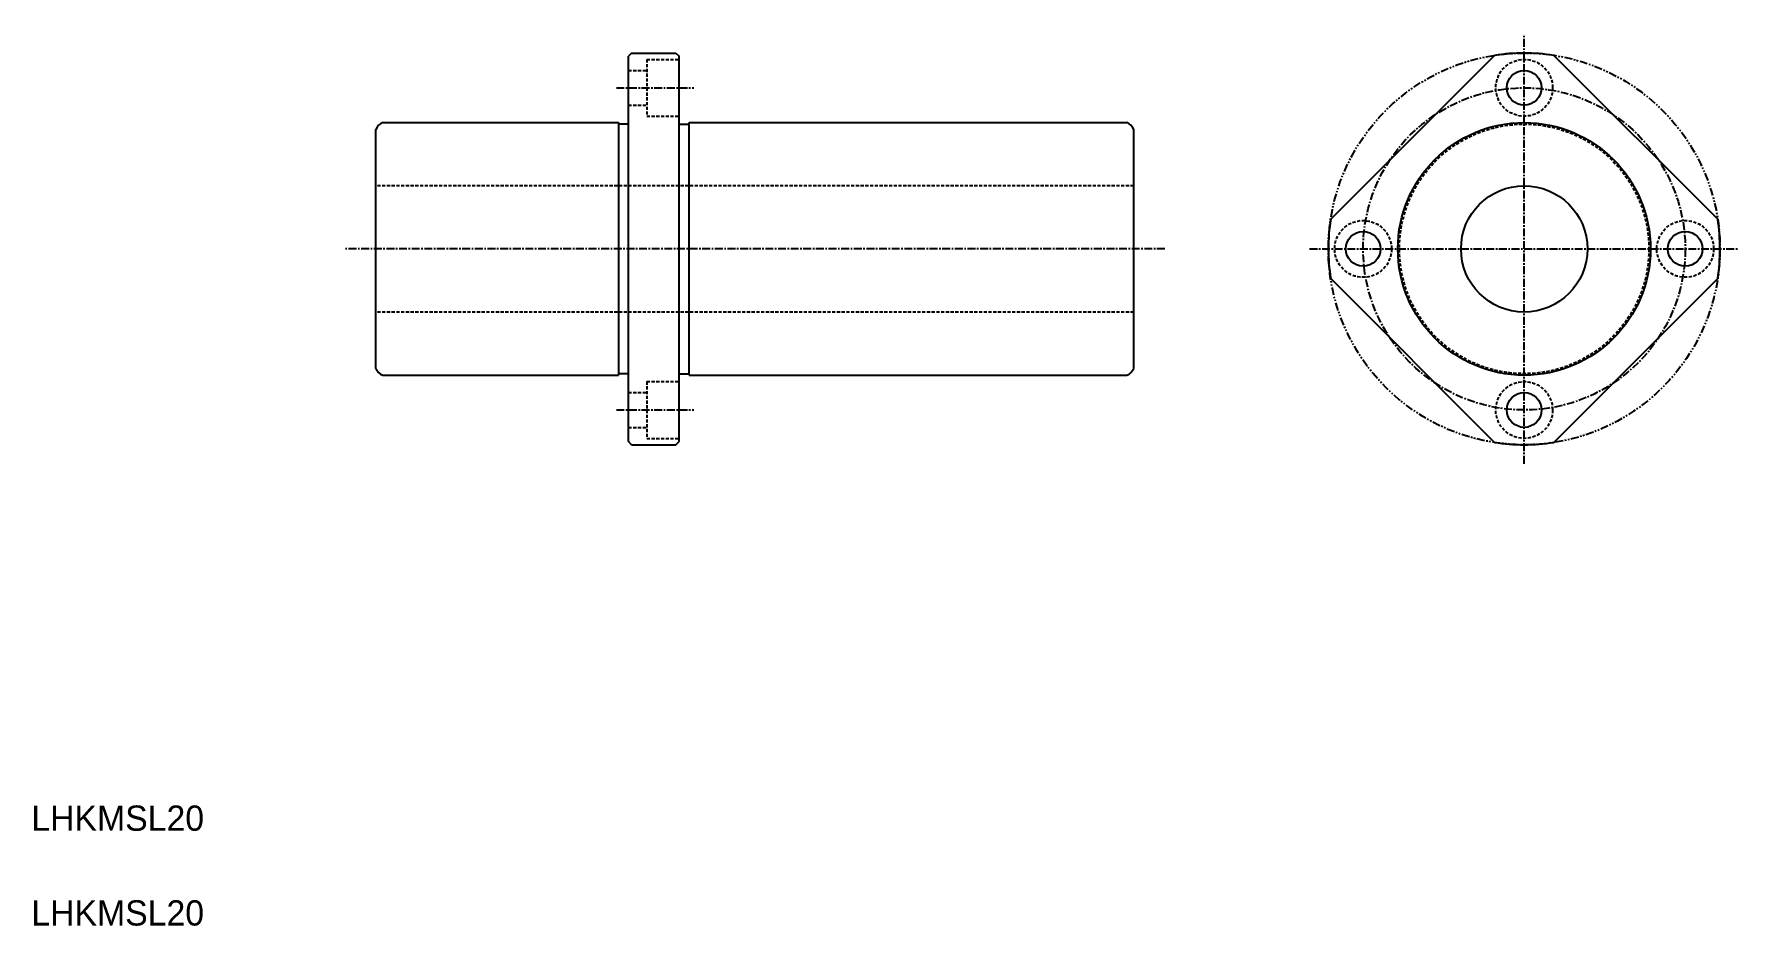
# Model space of a CAD drawing. Extents: x 10 to 280, y 10 to 151.
import ezdxf

# ---------------------------------------------------------------- set-up
doc = ezdxf.new("R2010")
doc.units = 0
for name, pattern in [('CENTER', [2, 1.25, -0.25, 0.25, -0.25]), ('DASHED', [0.75, 0.5, -0.25]), ('PHANTOM', [2.5, 1.25, -0.25, 0.25, -0.25, 0.25, -0.25])]:
    doc.linetypes.add(name, pattern=pattern)
doc.layers.get('0').update_dxf_attribs({"linetype": 'CONTINUOUS'})
doc.layers.add('CENTER', color=1, linetype='CENTER')

msp = doc.modelspace()

# ---------------------------------------------------------------- linework, layer by layer
at = {"color": 7, "linetype": 'CONTINUOUS'}
for p, q in [((105.05, 148.11), (104.55, 147.61)), ((104.55, 86.61), (104.55, 147.61)), ((105.05, 148.11), (112.05, 148.11)), ((112.05, 148.11), (112.55, 147.61)), ((112.55, 86.61), (112.55, 147.61)), ((241.65, 147.75), (215.73, 121.83)), ((277.01, 121.83), (251.08, 147.75)), ((64.55, 98.2), (64.55, 136.02)), ((65.64, 137.11), (102.95, 137.11)), ((102.95, 137.11), (102.95, 97.11)), ((104.55, 136.86), (102.95, 136.86)), ((112.55, 136.86), (114.15, 136.86)), ((114.15, 137.11), (183.46, 137.11)), ((114.15, 97.11), (114.15, 137.11)), ((184.55, 98.2), (184.55, 136.02)), ((241.65, 86.47), (215.73, 112.4)), ((277.01, 112.4), (251.08, 86.47)), ((104.55, 97.36), (102.95, 97.36)), ((112.55, 97.36), (114.15, 97.36)), ((65.64, 97.11), (102.95, 97.11)), ((114.15, 97.11), (183.46, 97.11)), ((105.05, 86.11), (104.55, 86.61)), ((112.05, 86.11), (112.55, 86.61)), ((105.05, 86.11), (112.05, 86.11))]:
    msp.add_line(p, q, dxfattribs=at)
at = {"color": 3, "linetype": 'DASHED'}
for p, q in [((107.45, 147.11), (107.45, 138.11)), ((107.45, 147.11), (112.55, 147.11)), ((104.55, 145.36), (107.45, 145.36)), ((104.55, 139.86), (107.45, 139.86)), ((107.45, 138.11), (112.55, 138.11)), ((184.55, 127.11), (64.55, 127.11)), ((184.55, 107.11), (64.55, 107.11)), ((107.45, 96.11), (107.45, 87.11)), ((107.45, 96.11), (112.55, 96.11)), ((104.55, 94.36), (107.45, 94.36)), ((104.55, 88.86), (107.45, 88.86)), ((107.45, 87.11), (112.55, 87.11))]:
    msp.add_line(p, q, dxfattribs=at)
at = {"color": 3, "linetype": 'PHANTOM'}
msp.add_circle((246.37, 117.11), 31, dxfattribs=at)
at = {"color": 3, "linetype": 'DASHED'}
for centre, radius in [((246.37, 142.61), 4.5), ((246.37, 117.11), 19.75), ((220.87, 117.11), 4.5), ((271.87, 117.11), 4.5), ((246.37, 91.61), 4.5)]:
    msp.add_circle(centre, radius, dxfattribs=at)
at = {"color": 7, "linetype": 'CONTINUOUS'}
for centre, radius in [((246.37, 142.61), 2.75), ((246.37, 117.11), 20), ((246.37, 117.11), 10), ((220.87, 117.11), 2.75), ((271.87, 117.11), 2.75), ((246.37, 91.61), 2.75)]:
    msp.add_circle(centre, radius, dxfattribs=at)
for centre, radius, start, end in [((246.37, 117.11), 31, 81.2493, 98.7507), ((66.4, 135.26), 2, 112.3316, 157.6684), ((182.7, 135.26), 2, 22.3316, 67.6684), ((246.37, 117.11), 31, 171.2493, 188.7507), ((246.37, 117.11), 31, 351.2493, 8.7507), ((66.4, 98.96), 2, 202.3316, 247.6684), ((182.7, 98.96), 2, 292.3316, 337.6684), ((246.37, 117.11), 31, 261.2493, 278.7507)]:
    msp.add_arc(centre, radius, start, end, dxfattribs=at)
at = {"layer": 'CENTER', "color": 1, "linetype": 'CENTER'}
for p, q in [((246.37, 83.11), (246.37, 151.11)), ((102.63, 142.61), (114.9, 142.61)), ((189.48, 117.11), (59.65, 117.11)), ((212.37, 117.11), (280.37, 117.11)), ((102.63, 91.61), (114.9, 91.61))]:
    msp.add_line(p, q, dxfattribs=at)
msp.add_circle((246.37, 117.11), 25.5, dxfattribs=at)

# ---------------------------------------------------------------- texts
at = {"color": 7, "linetype": 'CONTINUOUS'}
for p in [(10, 25), (10, 10)]:
    msp.add_text('LHKMSL20', height=4, dxfattribs=at).set_placement(p)

doc.saveas('drawing.dxf')
